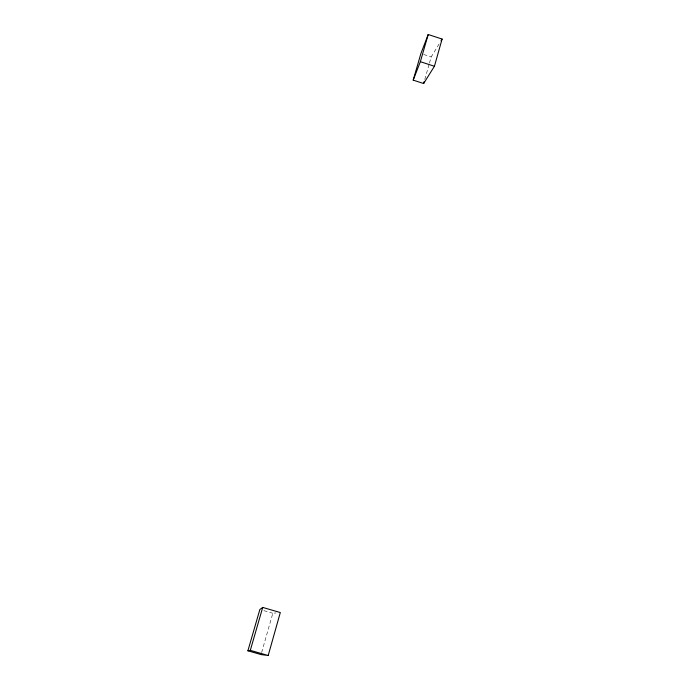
<?xml version="1.0" encoding="UTF-8"?>
<svg xmlns="http://www.w3.org/2000/svg" width="690" height="690" viewBox="0 0 690 690"><rect width="100%" height="100%" fill="white"/><g stroke="black" fill="none" stroke-linecap="round" stroke-linejoin="round"><path stroke-width="0.52" stroke-dasharray="3.45 2.59" d="M261.639 652.507L272.826 613.238L276.035 612.944M424.798 79.428L429.163 64.084M429.456 63.057L431.198 56.925L439.918 42.625M263.847 610.633L272.826 613.238M423.703 54.475L431.198 56.925"/><path stroke-width="1.03" d="M268.194 655.5L280.312 612.539L262.709 607.424L259.863 609.477L247.9 650.791L261.053 654.577L268.194 655.5L250.306 650.351L247.9 650.791M434.424 66.275L442.1 39.054L428.205 34.5L420.891 53.561L413.198 80.135L423.634 83.516L434.424 66.275L420.357 61.686L413.198 80.135M423.634 83.516L424.212 81.472M250.306 650.351L262.709 607.424M420.357 61.686L428.205 34.5M441.014 40.839L442.1 39.054"/></g></svg>
